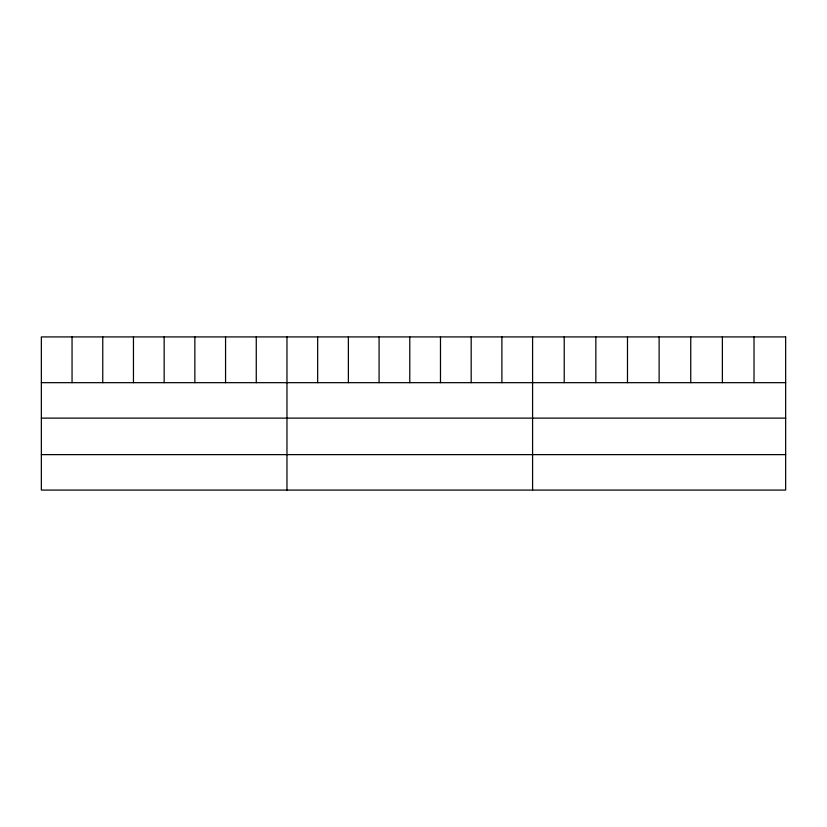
<?xml version="1.0" encoding="UTF-8"?>
<svg xmlns="http://www.w3.org/2000/svg" width="827" height="827" viewBox="0 0 827 827"><rect width="100%" height="100%" fill="white"/><g stroke="black" fill="none" stroke-linecap="round" stroke-linejoin="round"><path stroke-width="1.24" d="M41.35 382.674L785.65 382.674M41.35 418.121L785.65 418.121M41.35 454.633L785.65 454.633M754.017 336.92L754.017 382.674M722.384 336.92L722.384 382.674M690.752 336.92L690.752 382.674M659.119 336.92L659.119 382.674M627.486 336.92L627.486 382.674M595.853 336.92L595.853 382.674M564.221 336.92L564.221 382.674M532.588 336.92L532.588 490.08M501.886 336.92L501.886 382.674M471.183 336.92L471.183 382.674M440.481 336.92L440.481 382.674M409.778 336.92L409.778 382.674M379.076 336.92L379.076 382.674M348.374 336.92L348.374 382.674M317.671 336.92L317.671 382.674M286.969 336.92L286.969 490.08M256.267 336.92L256.267 382.674M225.564 336.92L225.564 382.674M194.862 336.92L194.862 382.674M164.16 336.92L164.16 382.674M133.457 336.92L133.457 382.674M102.755 336.92L102.755 382.674M72.052 336.92L72.052 382.674M785.65 336.92L41.35 336.92L41.35 490.08L785.65 490.08L785.65 336.92"/></g></svg>
